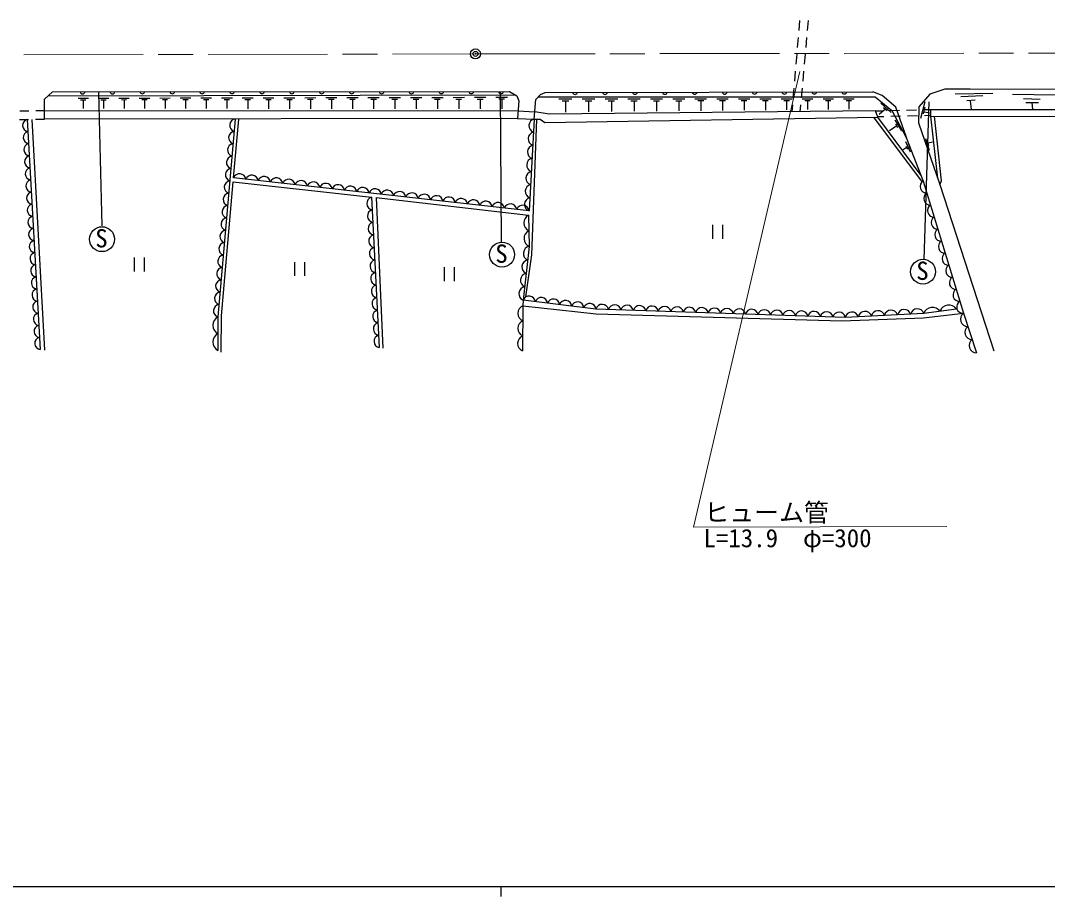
# Model space of a CAD drawing. Units: millimetres, scale not verified. Extents: x 40000 to 680000, y 20000 to 380000.
# Drawn here: x 119792 to 222832, y 204000 to 291879 of the extents above; entities that cross this region are included whole.
import ezdxf
from ezdxf.enums import TextEntityAlignment as Align

# ---------------------------------------------------------------- set-up
doc = ezdxf.new("R2010")
doc.units = ezdxf.units.MM
doc.header["$LTSCALE"] = 1000
doc.header["$PDMODE"] = 32
doc.header["$PDSIZE"] = 500
doc.linetypes.add('CHAIN', pattern=[18.5, 12, -1.5, 3.5, -1.5])
for name, color, linetype, lineweight in [('M-BGD', 7, 'Continuous', 25), ('M-BMK', 2, 'CHAIN', 13), ('M-BMK-SRVR', 3, 'Continuous', 25), ('M-STR-HTXT', 7, 'Continuous', 13), ('M-STR-STRC', 7, 'Continuous', 25), ('M-TTL-BAND', 7, 'Continuous', 25)]:
    doc.layers.add(name, color=color, linetype=linetype, lineweight=lineweight)
doc.styles.add('ＭＳ ゴシック', font='')
doc.styles.get('ＭＳ ゴシック').set_extended_font_data('MS Gothic')

msp = doc.modelspace()

# ---------------------------------------------------------------- linework, layer by layer
at = {"layer": 'M-BGD'}
for p, q in [((197956, 291879), (197872, 290882)), ((198825, 291879), (198735, 290883)), ((197813, 290185), (197728, 289188)), ((198671, 290186), (198581, 289190)), ((197669, 288491), (197584, 287494)), ((198517, 288493), (198427, 287497)), ((197525, 286797), (197441, 285801)), ((198363, 286800), (198273, 285804)), ((123014, 284723), (168851, 284747)), ((127621, 284664), (127958, 271286)), ((167920, 284748), (168005, 269678)), ((171480, 283941), (171956, 284463)), ((171956, 284463), (172439, 284659)), ((172439, 284659), (205315, 284722)), ((197382, 285103), (197297, 284107)), ((198209, 285107), (198119, 284111)), ((211016, 284494), (209915, 283224)), ((212540, 285002), (211016, 284494)), ((213302, 285002), (212540, 285002)), ((215080, 285002), (213302, 285002)), ((213582, 284542), (217365, 284604)), ((234130, 284918), (215080, 285002)), ((219313, 284494), (223631, 284410)), ((169519, 284388), (122522, 284281)), ((125564, 284088), (126605, 284091)), ((125824, 283933), (126345, 283934)), ((126085, 283933), (126087, 283048)), ((127602, 284093), (128650, 284095)), ((127865, 283936), (128389, 283938)), ((128127, 283937), (128129, 283046)), ((129647, 284098), (130701, 284100)), ((129911, 283940), (130438, 283941)), ((130174, 283941), (130176, 283045)), ((131698, 284102), (132757, 284105)), ((131963, 283944), (132493, 283945)), ((132228, 283944), (132230, 283044)), ((133754, 284107), (134820, 284109)), ((134021, 283948), (134554, 283949)), ((134288, 283948), (134290, 283042)), ((135817, 284111), (136889, 284114)), ((136085, 283951), (136621, 283953)), ((136353, 283952), (136355, 283041)), ((137886, 284116), (138964, 284119)), ((138156, 283955), (138695, 283956)), ((138425, 283956), (138427, 283040)), ((139961, 284121), (141045, 284123)), ((140232, 283959), (140774, 283960)), ((140503, 283959), (140505, 283038)), ((142041, 284126), (143131, 284128)), ((142314, 283963), (142859, 283964)), ((142587, 283963), (142589, 283037)), ((144128, 284130), (145224, 284133)), ((144403, 283966), (144951, 283968)), ((144677, 283967), (144679, 283035)), ((146221, 284135), (147324, 284137)), ((146497, 283970), (147048, 283971)), ((146773, 283971), (146775, 283034)), ((148321, 284140), (149429, 284142)), ((148598, 283974), (149152, 283975)), ((148875, 283975), (148877, 283033)), ((150426, 284144), (151540, 284147)), ((150705, 283978), (151262, 283979)), ((150983, 283979), (150986, 283031)), ((152537, 284149), (153658, 284152)), ((152818, 283982), (153378, 283983)), ((153098, 283982), (153100, 283030)), ((154655, 284154), (155782, 284157)), ((154937, 283986), (155500, 283987)), ((155219, 283986), (155221, 283028)), ((156779, 284159), (157912, 284161)), ((157062, 283989), (157629, 283991)), ((157346, 283990), (157348, 283027)), ((158909, 284164), (160048, 284166)), ((159194, 283993), (159764, 283995)), ((159479, 283994), (159481, 283025)), ((161045, 284168), (162191, 284171)), ((161332, 283997), (161905, 283998)), ((161618, 283998), (161620, 283024)), ((163187, 284173), (164339, 284176)), ((163476, 284001), (164052, 284002)), ((163764, 284002), (163766, 283023)), ((165336, 284178), (166494, 284181)), ((165626, 284005), (166205, 284006)), ((165916, 284006), (165918, 283021)), ((167491, 284183), (168656, 284186)), ((167783, 284009), (168365, 284010)), ((168074, 284010), (168076, 283020)), ((171339, 281998), (171480, 283941)), ((171737, 284223), (205547, 284219)), ((173801, 284022), (175120, 284022)), ((174131, 283824), (174791, 283824)), ((174461, 283824), (174460, 282703)), ((176132, 284022), (177429, 284022)), ((176456, 283828), (177105, 283828)), ((176780, 283828), (176780, 282725)), ((178440, 284022), (179715, 284022)), ((178759, 283831), (179396, 283831)), ((179077, 283831), (179077, 282747)), ((180726, 284022), (181978, 284022)), ((181039, 283834), (181665, 283834)), ((181352, 283834), (181352, 282770)), ((182989, 284021), (184219, 284021)), ((183296, 283837), (183911, 283837)), ((183604, 283837), (183604, 282791)), ((185230, 284021), (186438, 284021)), ((185532, 283840), (186136, 283840)), ((185834, 283840), (185834, 282813)), ((187449, 284021), (188635, 284021)), ((187745, 283843), (188338, 283843)), ((188042, 283843), (188042, 282835)), ((189646, 284021), (190810, 284021)), ((189937, 283846), (190519, 283846)), ((190228, 283846), (190228, 282856)), ((191821, 284020), (192965, 284020)), ((192107, 283849), (192679, 283849)), ((192393, 283849), (192393, 282877)), ((193975, 284020), (195098, 284020)), ((194256, 283852), (194817, 283852)), ((194536, 283852), (194536, 282898)), ((196108, 284020), (197210, 284020)), ((196383, 283855), (196934, 283855)), ((196659, 283855), (196659, 282918)), ((197238, 283409), (197180, 282723)), ((198055, 283414), (197993, 282731)), ((198220, 284020), (199301, 284020)), ((198490, 283858), (199031, 283858)), ((198761, 283858), (198760, 282939)), ((200311, 284020), (201372, 284019)), ((200576, 283860), (201107, 283860)), ((200841, 283860), (200841, 282959)), ((202382, 284019), (203422, 284019)), ((202642, 283863), (203162, 283863)), ((202902, 283863), (202902, 282979)), ((206114, 283577), (207138, 282651)), ((210537, 283709), (210095, 282045)), ((210931, 283732), (210423, 267900)), ((216350, 284325), (214148, 284240)), ((215588, 283902), (214741, 283817)), ((215080, 283817), (215164, 282970)), ((220414, 284071), (222107, 283986)), ((220668, 283648), (221938, 283648)), ((221260, 283648), (221345, 282970)), ((119730, 282819), (120615, 282830)), ((121315, 282839), (122200, 282850)), ((122200, 282850), (169704, 282819)), ((169704, 282819), (171391, 282709)), ((206297, 282795), (205584, 282776)), ((206384, 283161), (206754, 282859)), ((207997, 282841), (206997, 282814)), ((209696, 282886), (208696, 282859)), ((209915, 283055), (209878, 281608)), ((209915, 283224), (209915, 283055)), ((210544, 283181), (210361, 282523)), ((211109, 282924), (210396, 282905)), ((210490, 282724), (211001, 282631)), ((211089, 282346), (210499, 282331)), ((211111, 282970), (211087, 282290)), ((211111, 282970), (223970, 282970)), ((119690, 281961), (120592, 281965)), ((120465, 281965), (121750, 258868)), ((120942, 281967), (122198, 258805)), ((121292, 281969), (122195, 281973)), ((169654, 282037), (122195, 281973)), ((141162, 276082), (141702, 281999)), ((169654, 282037), (171339, 281998)), ((205382, 282174), (210245, 275650)), ((206400, 282227), (205810, 282212)), ((210162, 276319), (205822, 282181)), ((208099, 282270), (207100, 282245)), ((207580, 281508), (207802, 281144)), ((209799, 282313), (208799, 282288)), ((209878, 281608), (212032, 275435)), ((211087, 282290), (211812, 276066)), ((211087, 282290), (236331, 282208)), ((212209, 275786), (211493, 282289)), ((208596, 279742), (209049, 278691)), ((208626, 279242), (208777, 278978)), ((210585, 280049), (210958, 278882)), ((210752, 279856), (210912, 279347)), ((210870, 279618), (211303, 279698)), ((208659, 279092), (208344, 278916)), ((212032, 275435), (212209, 275786)), ((212032, 275435), (217450, 258756)), ((155000, 274142), (155792, 259061)), ((155468, 274126), (156148, 259001)), ((155468, 274126), (170774, 272360)), ((131189, 268097), (131189, 266697)), ((132239, 266697), (132239, 268097)), ((147274, 267652), (147274, 266252)), ((148324, 266252), (148324, 267652)), ((162292, 267119), (162292, 265719)), ((163342, 265719), (163342, 267119))]:
    msp.add_line(p, q, dxfattribs=at)
for points in [[(122195, 281973), (122206, 283997), (123014, 284723)], [(168851, 284747), (169605, 284341), (169803, 283816), (169654, 282037)], [(209100, 279002), (207608, 283189), (206262, 284359), (205315, 284722)], [(205547, 284219), (207202, 282858), (208650, 280139), (210377, 275775)], [(171339, 281998), (171934, 281996), (172386, 281660), (205822, 282181), (205572, 282805)], [(205572, 282805), (172818, 282487), (171391, 282709)], [(206519, 282927), (206457, 282890), (205953, 282438)], [(141335, 281999), (139594, 262149), (139594, 258791)], [(171339, 281998), (170817, 272780), (141162, 276082)], [(171567, 281997), (171064, 268387), (170462, 264146)], [(207518, 281897), (207542, 281834), (208177, 280805)], [(207626, 281262), (207511, 281193), (206977, 280801)], [(139907, 258607), (139962, 262251), (141130, 275687), (155000, 274142)], [(210377, 275775), (214415, 262506), (215698, 258545)], [(170774, 272360), (170821, 269209), (170230, 263813), (170199, 263249), (170166, 258739)], [(213697, 262933), (210414, 262495), (202547, 262100), (177532, 262924), (170230, 263813)], [(170199, 263249), (177547, 262448), (202216, 261754), (210402, 262038), (214415, 262506), (214304, 262493)]]:
    msp.add_lwpolyline(points, dxfattribs=at)
for centre in [(127969, 269942), (168106, 268402), (210346, 266684)]:
    msp.add_circle(centre, 1250, dxfattribs=at)
for centre, radius, start, end in [((126014, 284781), 256, 192.71035, 347.34958), ((129014, 284782), 256, 192.71035, 347.34958), ((132014, 284784), 256, 192.71035, 347.34958), ((135014, 284785), 256, 192.71035, 347.34958), ((138014, 284787), 256, 192.71035, 347.34958), ((141014, 284789), 256, 192.71035, 347.34958), ((144014, 284790), 256, 192.71035, 347.34958), ((147014, 284792), 256, 192.71035, 347.34958), ((150014, 284793), 256, 192.71035, 347.34958), ((153014, 284795), 256, 192.71035, 347.34958), ((156014, 284796), 256, 192.71035, 347.34958), ((159014, 284798), 256, 192.71035, 347.34958), ((162014, 284800), 256, 192.71035, 347.34958), ((165014, 284801), 256, 192.71035, 347.34958), ((168014, 284803), 256, 192.71035, 347.34958), ((175439, 284721), 256, 192.79059, 347.42982), ((178439, 284726), 256, 192.79059, 347.42982), ((181439, 284732), 256, 192.79059, 347.42982), ((184439, 284738), 256, 192.79059, 347.42982), ((187439, 284744), 256, 192.79059, 347.42982), ((190439, 284749), 256, 192.79059, 347.42982), ((193439, 284755), 256, 192.79059, 347.42982), ((196439, 284761), 256, 192.79059, 347.42982), ((199439, 284767), 256, 192.79059, 347.42982), ((202439, 284772), 256, 192.79059, 347.42982), ((120619, 281364), 621, 104.38834, 261.98204), ((141418, 281367), 638, 97.46008, 252.51554), ((171487, 281329), 685, 102.41923, 251.09003), ((120687, 280148), 621, 104.38834, 261.98204), ((141309, 280126), 638, 97.46008, 252.51554), ((171412, 280012), 685, 102.41923, 251.09003), ((120754, 278933), 621, 104.38834, 261.98204), ((141200, 278885), 638, 97.46008, 252.51554), ((171337, 278696), 685, 102.41923, 251.09003), ((120822, 277717), 621, 104.38834, 261.98204), ((141091, 277645), 638, 97.46008, 252.51554), ((171263, 277379), 685, 102.41923, 251.09003), ((120889, 276501), 621, 104.38834, 261.98204), ((140982, 276404), 638, 97.46008, 252.51554), ((141765, 275877), 636, 6.02498, 161.26982), ((143000, 275740), 636, 6.02498, 161.26982), ((144236, 275602), 636, 6.02498, 161.26982), ((171188, 276062), 685, 102.41923, 251.09003), ((120957, 275286), 621, 104.38834, 261.98204), ((140874, 275164), 638, 97.46008, 252.51554), ((145472, 275464), 636, 6.02498, 161.26982), ((146707, 275327), 636, 6.02498, 161.26982), ((147943, 275189), 636, 6.02498, 161.26982), ((149178, 275052), 636, 6.02498, 161.26982), ((150414, 274914), 636, 6.02498, 161.26982), ((151650, 274777), 636, 6.02498, 161.26982), ((152885, 274639), 636, 6.02498, 161.26982), ((154121, 274502), 636, 6.02498, 161.26982), ((171113, 274745), 685, 102.41923, 251.09003), ((210702, 275215), 648, 120.09032, 273.76194), ((121025, 274070), 621, 104.38834, 261.98204), ((140765, 273923), 638, 97.46008, 252.51554), ((155179, 273521), 646, 106.06207, 259.9496), ((155356, 274364), 636, 6.02498, 161.26982), ((156592, 274226), 636, 6.02498, 161.26982), ((157828, 274089), 636, 6.02498, 161.26982), ((159063, 273951), 636, 6.02498, 161.26982), ((160299, 273814), 636, 6.02498, 161.26982), ((161535, 273676), 636, 6.02498, 161.26982), ((162770, 273539), 636, 6.02498, 161.26982), ((171039, 273428), 685, 102.41923, 251.09003), ((211069, 274009), 648, 120.09032, 273.76194), ((121092, 272855), 621, 104.38834, 261.98204), ((140656, 272682), 638, 97.46008, 252.51554), ((164006, 273401), 636, 6.02498, 161.26982), ((165241, 273264), 636, 6.02498, 161.26982), ((166477, 273126), 636, 6.02498, 161.26982), ((167713, 272988), 636, 6.02498, 161.26982), ((168948, 272851), 636, 6.02498, 161.26982), ((170184, 272713), 636, 6.02498, 161.26982), ((211436, 272802), 648, 120.09032, 273.76194), ((121160, 271639), 621, 104.38834, 261.98204), ((140547, 271442), 638, 97.46008, 252.51554), ((155244, 272264), 646, 106.06207, 259.9496), ((171157, 271578), 871, 116.04564, 245.65662), ((211803, 271596), 648, 120.09032, 273.76194), ((121228, 270423), 621, 104.38834, 261.98204), ((155310, 271008), 646, 106.06207, 259.9496), ((140438, 270201), 638, 97.46008, 252.51554), ((155376, 269751), 646, 106.06207, 259.9496), ((171180, 270003), 871, 116.04564, 245.65662), ((212170, 270390), 648, 120.09032, 273.76194), ((121295, 269208), 621, 104.38834, 261.98204), ((140329, 268961), 638, 97.46008, 252.51554), ((155442, 268494), 646, 106.06207, 259.9496), ((170956, 268512), 710, 100.98009, 246.52025), ((212538, 269184), 648, 120.09032, 273.76194), ((121363, 267992), 621, 104.38834, 261.98204), ((140221, 267720), 638, 97.46008, 252.51554), ((212905, 267977), 648, 120.09032, 273.76194), ((121431, 266776), 621, 104.38834, 261.98204), ((140112, 266479), 638, 97.46008, 252.51554), ((155508, 267238), 646, 106.06207, 259.9496), ((170809, 267163), 710, 100.98009, 246.52025), ((213272, 266771), 648, 120.09032, 273.76194), ((121498, 265561), 621, 104.38834, 261.98204), ((140003, 265239), 638, 97.46008, 252.51554), ((155574, 265981), 646, 106.06207, 259.9496), ((170661, 265814), 710, 100.98009, 246.52025), ((213639, 265565), 648, 120.09032, 273.76194), ((121566, 264345), 621, 104.38834, 261.98204), ((155640, 264724), 646, 106.06207, 259.9496), ((170513, 264465), 710, 100.98009, 246.52025), ((214006, 264359), 648, 120.09032, 273.76194), ((139894, 263998), 638, 97.46008, 252.51554), ((155706, 263468), 646, 106.06207, 259.9496), ((170824, 263614), 626, 4.65129, 161.46045), ((172041, 263466), 626, 4.65129, 161.46045), ((173258, 263318), 626, 4.65129, 161.46045), ((174475, 263170), 626, 4.65129, 161.46045), ((121634, 263130), 621, 104.38834, 261.98204), ((139785, 262758), 638, 97.46008, 252.51554), ((155772, 262211), 646, 106.06207, 259.9496), ((170509, 262495), 815, 112.31674, 246.82853), ((175692, 263021), 626, 4.65129, 161.46045), ((176909, 262873), 626, 4.65129, 161.46045), ((178153, 262762), 642, 10.85671, 165.36872), ((179404, 262721), 642, 10.85671, 165.36872), ((180655, 262679), 642, 10.85671, 165.36872), ((181905, 262638), 642, 10.85671, 165.36872), ((183156, 262597), 642, 10.85671, 165.36872), ((184407, 262556), 642, 10.85671, 165.36872), ((185658, 262515), 642, 10.85671, 165.36872), ((186908, 262473), 642, 10.85671, 165.36872), ((188159, 262432), 642, 10.85671, 165.36872), ((189410, 262391), 642, 10.85671, 165.36872), ((190661, 262350), 642, 10.85671, 165.36872), ((191911, 262309), 642, 10.85671, 165.36872), ((193162, 262267), 642, 10.85671, 165.36872), ((194413, 262226), 642, 10.85671, 165.36872), ((195664, 262185), 642, 10.85671, 165.36872), ((196914, 262144), 642, 10.85671, 165.36872), ((205834, 262084), 681, 18.27815, 167.47004), ((207145, 262149), 681, 18.27815, 167.47004), ((208456, 262215), 681, 18.27815, 167.47004), ((209768, 262281), 681, 18.27815, 167.47004), ((211292, 262173), 935, 35.35703, 159.87239), ((212934, 262392), 935, 35.35703, 159.87239), ((214373, 263152), 648, 120.09032, 273.76194), ((121701, 261914), 621, 104.38834, 261.98204), ((140049, 261310), 955, 118.45249, 241.54751), ((170498, 260992), 815, 112.31674, 246.82853), ((198165, 262102), 642, 10.85671, 165.36872), ((199416, 262061), 642, 10.85671, 165.36872), ((200666, 262020), 642, 10.85671, 165.36872), ((201917, 261979), 642, 10.85671, 165.36872), ((203212, 261952), 681, 18.27815, 167.47004), ((204523, 262018), 681, 18.27815, 167.47004), ((214849, 261917), 732, 126.38637, 269.48412), ((121769, 260698), 621, 104.38834, 261.98204), ((155838, 260954), 646, 106.06207, 259.9496), ((215277, 260597), 732, 126.38637, 269.48412), ((121837, 259483), 621, 104.38834, 261.98204), ((140049, 259630), 955, 118.45249, 241.54751), ((155904, 259697), 646, 106.06207, 259.9496), ((170487, 259488), 815, 112.31674, 246.82853), ((215704, 259277), 732, 126.38637, 269.48412)]:
    msp.add_arc(centre, radius, start, end, dxfattribs=at)
at = {"layer": 'M-BMK'}
for p, q in [((64607, 288352), (165437, 288535)), ((165437, 288535), (266290, 288652))]:
    msp.add_line(p, q, dxfattribs=at)
at = {"layer": 'M-BMK-SRVR'}
msp.add_circle((165437, 288535), 500, dxfattribs=at)
msp.add_point((165437, 288535), dxfattribs=at)
at = {"layer": 'M-STR-HTXT'}
for p, q in [((197977, 286780), (187309, 241060)), ((187309, 241060), (212729, 241123))]:
    msp.add_line(p, q, dxfattribs=at)
at = {"layer": 'M-STR-STRC'}
for p, q in [((189217, 271385), (189217, 269985)), ((190267, 269985), (190267, 271385))]:
    msp.add_line(p, q, dxfattribs=at)
at = {"layer": 'M-TTL-BAND'}
for p, q in [((40000, 205000), (579000, 205000)), ((168000, 205000), (168000, 204000))]:
    msp.add_line(p, q, dxfattribs=at)

# ---------------------------------------------------------------- texts
at = {"layer": 'M-BGD', "style": 'ＭＳ ゴシック'}
for p in [(127290, 268569), (167427, 267028), (209667, 265310)]:
    msp.add_text('S', height=1833, dxfattribs=at).set_placement(p, align=Align.BOTTOM_LEFT)
at = {"layer": 'M-STR-HTXT', "style": 'ＭＳ ゴシック'}
for s, p in [('ヒューム管', (188400, 241063)), ('L=13.9\u3000φ=300', (188321, 238487))]:
    msp.add_text(s, height=1833, dxfattribs=at).set_placement(p, align=Align.BOTTOM_LEFT)

doc.saveas('drawing.dxf')
